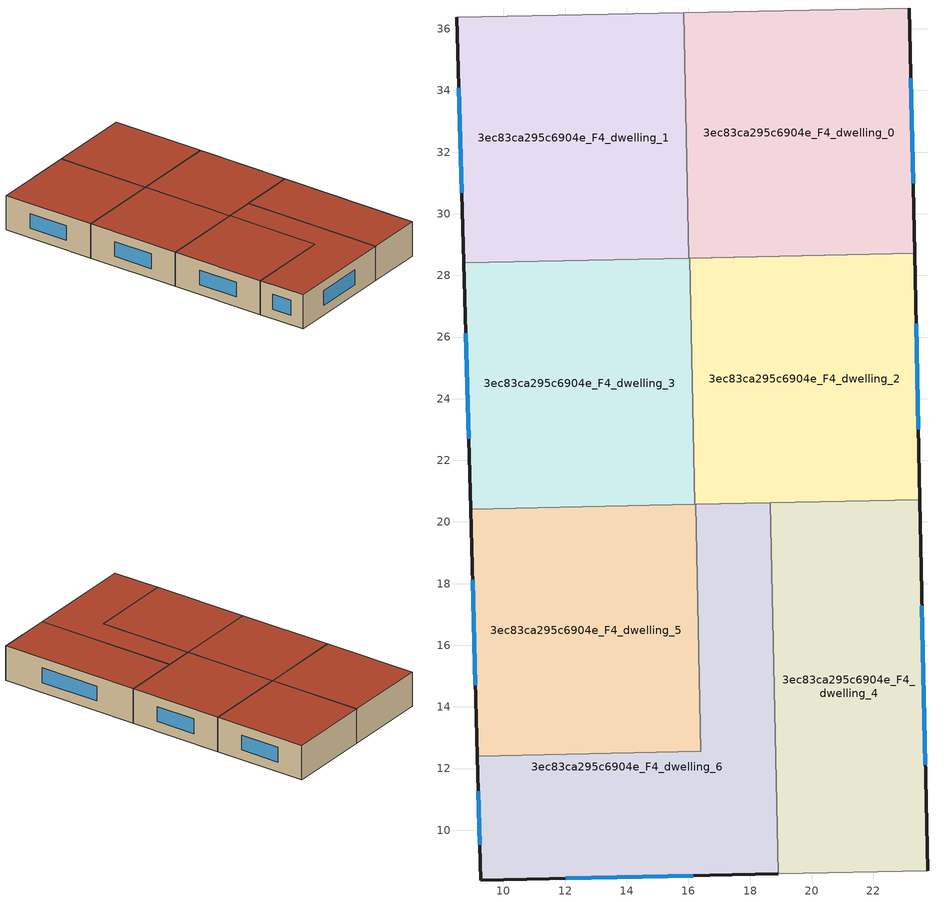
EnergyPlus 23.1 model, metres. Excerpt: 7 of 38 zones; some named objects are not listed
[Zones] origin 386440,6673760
3ec83ca295c6904e_F4_dwelling_0
 floor to 3ec83ca295c6904e_F3_dwelling_0 (EU_floor_Construction): 23.17,36.67 23.34,28.72 16.01,28.56 15.84,36.52 z12
 wall outside (EU_wall_Construction): 23.34,28.72 23.17,36.67 z12:15
 wall to 3ec83ca295c6904e_F4_dwelling_1 (EU_wall_Construction): 15.84,36.52 16.01,28.56 z12:15
 wall adiabatic (EU_wall_Construction): 23.17,36.67 15.84,36.52 z12:15
 wall to 3ec83ca295c6904e_F4_dwelling_3 (EU_wall_Construction): 16.01,28.56 23.34,28.72 z12:15
 window (EU_Window_Construction): 23.29,30.99 23.22,34.4 z12.86:14.14
 roof outside (EU_roof_Construction): 23.34,28.72 23.17,36.67 15.84,36.52 16.01,28.56 z15
3ec83ca295c6904e_F4_dwelling_1
 floor to 3ec83ca295c6904e_F3_dwelling_1 (EU_floor_Construction): 15.84,36.52 16.01,28.56 8.71,28.41 8.49,36.37 z12
 wall outside (EU_wall_Construction): 8.49,36.37 8.71,28.41 z12:15
 wall adiabatic (EU_wall_Construction): 15.84,36.52 8.49,36.37 z12:15
 wall to 3ec83ca295c6904e_F4_dwelling_3 (EU_wall_Construction): 8.71,28.41 16.01,28.56 z12:15
 window (EU_Window_Construction): 8.55,34.09 8.65,30.68 z12.86:14.14
 roof outside (EU_roof_Construction): 16.01,28.56 15.84,36.52 8.49,36.37 8.71,28.41 z15
3ec83ca295c6904e_F4_dwelling_2
 floor to 3ec83ca295c6904e_F3_dwelling_2 (EU_floor_Construction): 23.34,28.72 23.51,20.73 16.21,20.57 16.04,28.56 z12
 wall outside (EU_wall_Construction): 23.51,20.73 23.34,28.72 z12:15
 wall to 3ec83ca295c6904e_F4_dwelling_3 (EU_wall_Construction): 23.34,28.72 16.04,28.56 16.21,20.57 z12:15
 wall to 3ec83ca295c6904e_F4_dwelling_4 (EU_wall_Construction): 18.66,20.63 23.51,20.73 z12:15
 wall to 3ec83ca295c6904e_F4_dwelling_5 (EU_wall_Construction): 16.21,20.57 18.66,20.63 z12:15
 window (EU_Window_Construction): 23.46,23.01 23.39,26.43 z12.86:14.14
 roof outside (EU_roof_Construction): 23.51,20.73 23.34,28.72 16.04,28.56 16.21,20.57 z15
3ec83ca295c6904e_F4_dwelling_3
 floor to 3ec83ca295c6904e_F3_dwelling_3 (EU_floor_Construction): 16.04,28.56 16.21,20.57 8.93,20.42 8.71,28.41 z12
 wall outside (EU_wall_Construction): 8.71,28.41 8.93,20.42 z12:15
 wall to 3ec83ca295c6904e_F4_dwelling_5 (EU_wall_Construction): 8.93,20.42 16.21,20.57 z12:15
 window (EU_Window_Construction): 8.77,26.13 8.87,22.7 z12.86:14.14
 roof outside (EU_roof_Construction): 16.21,20.57 16.04,28.56 8.71,28.41 8.93,20.42 z15
3ec83ca295c6904e_F4_dwelling_4
 floor to 3ec83ca295c6904e_F3_dwelling_4 (EU_floor_Construction): 23.51,20.73 23.76,8.69 18.91,8.59 18.66,20.62 z12
 wall outside (EU_wall_Construction): 23.76,8.69 23.51,20.73 z12:15
 wall adiabatic (EU_wall_Construction): 18.91,8.59 23.76,8.69 z12:15
 wall to 3ec83ca295c6904e_F4_dwelling_6 (EU_wall_Construction): 18.66,20.62 18.91,8.59 z12:15
 window (EU_Window_Construction): 23.69,12.13 23.58,17.29 z12.86:14.14
 roof outside (EU_roof_Construction): 23.76,8.69 23.51,20.73 18.66,20.62 18.91,8.59 z15
3ec83ca295c6904e_F4_dwelling_5
 floor to 3ec83ca295c6904e_F3_dwelling_5 (EU_floor_Construction): 16.23,20.57 16.4,12.56 9.16,12.41 8.93,20.42 z12
 wall outside (EU_wall_Construction): 8.93,20.42 9.16,12.41 z12:15
 wall to 3ec83ca295c6904e_F4_dwelling_6 (EU_wall_Construction): 9.16,12.41 16.4,12.56 16.23,20.57 18.66,20.62 z12:15
 window (EU_Window_Construction): 9,18.13 9.09,14.7 z12.86:14.14
 roof outside (EU_roof_Construction): 16.4,12.56 16.23,20.57 8.93,20.42 9.16,12.41 z15
3ec83ca295c6904e_F4_dwelling_6
 floor to 3ec83ca295c6904e_F3_dwelling_6 (EU_floor_Construction): 18.66,20.62 18.91,8.59 9.27,8.38 9.16,12.41 16.4,12.56 16.23,20.57 z12
 wall outside (EU_wall_Construction): 9.16,12.41 9.27,8.38 18.91,8.59 z12:15
 window (EU_Window_Construction): 12.02,8.44 16.16,8.53 / 9.19,11.26 9.23,9.53 z12.86:14.14
 roof outside (EU_roof_Construction): 18.91,8.59 18.66,20.62 16.23,20.57 16.4,12.56 9.16,12.41 9.27,8.38 z15
[Building]
EU S2 Campaign: North Axis=0; Terrain=City; Solar Distribution=FullExterior
[Site:Location]
Helsinki-Vantaa.AP: Latitude=60.317; Longitude=24.963; Time Zone=2; Elevation=54.6
[SizingPeriod:WeatherFileDays]
AnnualSizingPeriod: Begin Month=1; Begin Day of Month=1; End Month=12; End Day of Month=31; Day of Week for Start Day=Monday; Use Weather File Daylight Saving Period=No; Use Weather File Rain and Snow Indicators=No
[MATERIAL]
EU_InternalMass_Material: Roughness=MediumRough; Thickness=0.1; Conductivity=1; Density=1800; Specific Heat=900; Thermal Absorptance=0.9; Solar Absorptance=0.7; Visible Absorptance=0.7
[MATERIAL:NOMASS] Roughness=MediumRough; Thermal Absorptance=0.9; Solar Absorptance=0.7; Visible Absorptance=0.7
Name | Thermal Resistance
EU_wall_NoMass | 1.10183
EU_roof_NoMass; EU_floor_NoMass | 1.70606
[WINDOWMATERIAL:SIMPLEGLAZINGSYSTEM]
EU_Window_SimpleGlazing: UFactor=3.11035; Solar Heat Gain Coefficient=0.8; Visible Transmittance=0.8
[CONSTRUCTION]
EU_wall_Construction: EU_wall_NoMass
EU_roof_Construction: EU_roof_NoMass
EU_floor_Construction: EU_floor_NoMass
EU_Window_Construction: EU_Window_SimpleGlazing
EU_InternalMass_Construction: EU_InternalMass_Material
[ZONE] Type=1; Multiplier=1; Ceiling Height=autocalculate; Floor Area=autocalculate; Part of Total Floor Area=Yes
Name | Volume
3ec83ca295c6904e_F4_dwelling_0 | 175.023
3ec83ca295c6904e_F4_dwelling_1 | 175.025
3ec83ca295c6904e_F4_dwelling_2 | 175.024
3ec83ca295c6904e_F4_dwelling_3 | 175.045
3ec83ca295c6904e_F4_dwelling_4 | 175.031
3ec83ca295c6904e_F4_dwelling_5 | 175.002
3ec83ca295c6904e_F4_dwelling_6 | 175.016
[INTERNALMASS] Construction=EU_InternalMass_Construction
Name | Zone or ZoneList | Surface Area
3ec83ca295c6904e_F4_dwelling_0_EU_InternalMass | 3ec83ca295c6904e_F4_dwelling_0 | 58.3395
3ec83ca295c6904e_F4_dwelling_1_EU_InternalMass | 3ec83ca295c6904e_F4_dwelling_1 | 58.341
3ec83ca295c6904e_F4_dwelling_2_EU_InternalMass | 3ec83ca295c6904e_F4_dwelling_2 | 58.3416
3ec83ca295c6904e_F4_dwelling_3_EU_InternalMass | 3ec83ca295c6904e_F4_dwelling_3 | 58.3538
3ec83ca295c6904e_F4_dwelling_4_EU_InternalMass | 3ec83ca295c6904e_F4_dwelling_4 | 58.3452
3ec83ca295c6904e_F4_dwelling_5_EU_InternalMass | 3ec83ca295c6904e_F4_dwelling_5 | 58.3361
3ec83ca295c6904e_F4_dwelling_6_EU_InternalMass | 3ec83ca295c6904e_F4_dwelling_6 | 58.3385
[OTHEREQUIPMENT] Fuel Type=Electricity; Design Level Calculation Method=Watts/Area; Power per Zone Floor Area=1; Fraction Latent=0; Fraction Radiant=0; Fraction Lost=0; Carbon Dioxide Generation Rate=0; EndUse Subcategory=EU_Step8_InternalGains
Name | Zone or ZoneList or Space or SpaceList | Schedule
EU_Step8_InternalGain_3ec83ca295c6904e_F4_dwelling_0_f000 | 3ec83ca295c6904e_F4_dwelling_0 | EU_Step8_GainSchedule_3ec83ca295c6904e_F4_dwelling_0_f000
EU_Step8_InternalGain_3ec83ca295c6904e_F4_dwelling_1_f000 | 3ec83ca295c6904e_F4_dwelling_1 | EU_Step8_GainSchedule_3ec83ca295c6904e_F4_dwelling_1_f000
EU_Step8_InternalGain_3ec83ca295c6904e_F4_dwelling_2_f000 | 3ec83ca295c6904e_F4_dwelling_2 | EU_Step8_GainSchedule_3ec83ca295c6904e_F4_dwelling_2_f000
EU_Step8_InternalGain_3ec83ca295c6904e_F4_dwelling_3_f000 | 3ec83ca295c6904e_F4_dwelling_3 | EU_Step8_GainSchedule_3ec83ca295c6904e_F4_dwelling_3_f000
EU_Step8_InternalGain_3ec83ca295c6904e_F4_dwelling_4_f000 | 3ec83ca295c6904e_F4_dwelling_4 | EU_Step8_GainSchedule_3ec83ca295c6904e_F4_dwelling_4_f000
EU_Step8_InternalGain_3ec83ca295c6904e_F4_dwelling_5_f000 | 3ec83ca295c6904e_F4_dwelling_5 | EU_Step8_GainSchedule_3ec83ca295c6904e_F4_dwelling_5_f000
EU_Step8_InternalGain_3ec83ca295c6904e_F4_dwelling_6_f000 | 3ec83ca295c6904e_F4_dwelling_6 | EU_Step8_GainSchedule_3ec83ca295c6904e_F4_dwelling_6_f000
[ZONEVENTILATION:DESIGNFLOWRATE] Schedule=EU_AlwaysOn; Design Flow Rate Calculation Method=AirChanges/Hour; Air Changes per Hour=0.756316; Ventilation Type=Natural; Fan Pressure Rise=0; Fan Total Efficiency=1; Constant Term Coefficient=1; Temperature Term Coefficient=0; Velocity Term Coefficient=0; Velocity Squared Term Coefficient=0; Minimum Indoor Temperature=-100; Maximum Indoor Temperature=100; Delta Temperature=-100; Minimum Outdoor Temperature=-100; Maximum Outdoor Temperature=100; Maximum Wind Speed=40
Name | Zone or ZoneList or Space or SpaceList
EU_ConstantAir_3ec83ca295c6904e_F4_dwelling_0 | 3ec83ca295c6904e_F4_dwelling_0
EU_ConstantAir_3ec83ca295c6904e_F4_dwelling_1 | 3ec83ca295c6904e_F4_dwelling_1
EU_ConstantAir_3ec83ca295c6904e_F4_dwelling_2 | 3ec83ca295c6904e_F4_dwelling_2
EU_ConstantAir_3ec83ca295c6904e_F4_dwelling_3 | 3ec83ca295c6904e_F4_dwelling_3
EU_ConstantAir_3ec83ca295c6904e_F4_dwelling_4 | 3ec83ca295c6904e_F4_dwelling_4
EU_ConstantAir_3ec83ca295c6904e_F4_dwelling_5 | 3ec83ca295c6904e_F4_dwelling_5
EU_ConstantAir_3ec83ca295c6904e_F4_dwelling_6 | 3ec83ca295c6904e_F4_dwelling_6
[HVACTEMPLATE:ZONE:IDEALLOADSAIRSYSTEM] System Availability Schedule=EU_AlwaysOn; Maximum Heating Supply Air Temperature=50; Minimum Cooling Supply Air Temperature=13; Maximum Heating Supply Air Humidity Ratio=0.0156; Minimum Cooling Supply Air Humidity Ratio=0.0077; Heating Limit=NoLimit; Cooling Limit=NoLimit; Heating Availability Schedule=EU_AlwaysOn; Cooling Availability Schedule=EU_CoolingOff; Dehumidification Control Type=ConstantSensibleHeatRatio; Cooling Sensible Heat Ratio=0.7; Dehumidification Setpoint=60; Humidification Control Type=None; Humidification Setpoint=30; Outdoor Air Method=None; Outdoor Air Flow Rate per Person=0.00944; Outdoor Air Flow Rate per Zone Floor Area=0; Outdoor Air Flow Rate per Zone=0; Demand Controlled Ventilation Type=None; Outdoor Air Economizer Type=NoEconomizer; Heat Recovery Type=None; Sensible Heat Recovery Effectiveness=0.7; Latent Heat Recovery Effectiveness=0.65
Name | Template Thermostat
3ec83ca295c6904e_F4_dwelling_0 | EU_HeatOnly_3ec83ca295c6904e_F4_dwelling_0
3ec83ca295c6904e_F4_dwelling_1 | EU_HeatOnly_3ec83ca295c6904e_F4_dwelling_1
3ec83ca295c6904e_F4_dwelling_2 | EU_HeatOnly_3ec83ca295c6904e_F4_dwelling_2
3ec83ca295c6904e_F4_dwelling_3 | EU_HeatOnly_3ec83ca295c6904e_F4_dwelling_3
3ec83ca295c6904e_F4_dwelling_4 | EU_HeatOnly_3ec83ca295c6904e_F4_dwelling_4
3ec83ca295c6904e_F4_dwelling_5 | EU_HeatOnly_3ec83ca295c6904e_F4_dwelling_5
3ec83ca295c6904e_F4_dwelling_6 | EU_HeatOnly_3ec83ca295c6904e_F4_dwelling_6
[SIZING:ZONE] Zone Cooling Design Supply Air Temperature Input Method=SupplyAirTemperature; Zone Cooling Design Supply Air Temperature=13; Zone Heating Design Supply Air Temperature Input Method=SupplyAirTemperature; Zone Heating Design Supply Air Temperature=50; Zone Cooling Design Supply Air Humidity Ratio=0.008; Zone Heating Design Supply Air Humidity Ratio=0.008; Cooling Design Air Flow Method=DesignDay; Cooling Design Air Flow Rate=0; Cooling Minimum Air Flow per Zone Floor Area=0.000762; Cooling Minimum Air Flow=0; Cooling Minimum Air Flow Fraction=0.2; Heating Design Air Flow Method=DesignDay; Heating Design Air Flow Rate=0; Heating Maximum Air Flow per Zone Floor Area=0.002032; Heating Maximum Air Flow=0.141576; Heating Maximum Air Flow Fraction=0.3; Account for Dedicated Outdoor Air System=No; Dedicated Outdoor Air System Control Strategy=NeutralSupplyAir; Dedicated Outdoor Air Low Setpoint Temperature for Design=autosize; Dedicated Outdoor Air High Setpoint Temperature for Design=autosize; Zone Load Sizing Method=Sensible Load Only No Latent Load; Zone Latent Cooling Design Supply Air Humidity Ratio Input Method=HumidityRatioDifference; Zone Cooling Design Supply Air Humidity Ratio Difference=0.005; Zone Latent Heating Design Supply Air Humidity Ratio Input Method=HumidityRatioDifference; Zone Humidification Design Supply Air Humidity Ratio Difference=0.005
3ec83ca295c6904e_F4_dwelling_0; 3ec83ca295c6904e_F4_dwelling_1; 3ec83ca295c6904e_F4_dwelling_2; 3ec83ca295c6904e_F4_dwelling_3; 3ec83ca295c6904e_F4_dwelling_4; 3ec83ca295c6904e_F4_dwelling_5; 3ec83ca295c6904e_F4_dwelling_6
[SCHEDULE:CONSTANT]
Name | Hourly Value
EU_AlwaysOn | 1
EU_CoolingOff | 0
[SCHEDULE:FILE] Column Number=1; Rows to Skip at Top=0; Number of Hours of Data=8760; Column Separator=Comma; Interpolate to Timestep=No; Minutes per Item=60; Adjust Schedule for Daylight Savings=Yes
Name | File
EU_Step8_GainSchedule_3ec83ca295c6904e_F4_dwelling_0_f000 | ../../schedules/3ec83ca295c6904e/3ec83ca295c6904e_F4_dwelling_0_f000_gain.csv
EU_Step8_GainSchedule_3ec83ca295c6904e_F4_dwelling_1_f000 | ../../schedules/3ec83ca295c6904e/3ec83ca295c6904e_F4_dwelling_1_f000_gain.csv
EU_Step8_GainSchedule_3ec83ca295c6904e_F4_dwelling_2_f000 | ../../schedules/3ec83ca295c6904e/3ec83ca295c6904e_F4_dwelling_2_f000_gain.csv
EU_Step8_GainSchedule_3ec83ca295c6904e_F4_dwelling_3_f000 | ../../schedules/3ec83ca295c6904e/3ec83ca295c6904e_F4_dwelling_3_f000_gain.csv
EU_Step8_GainSchedule_3ec83ca295c6904e_F4_dwelling_4_f000 | ../../schedules/3ec83ca295c6904e/3ec83ca295c6904e_F4_dwelling_4_f000_gain.csv
EU_Step8_GainSchedule_3ec83ca295c6904e_F4_dwelling_5_f000 | ../../schedules/3ec83ca295c6904e/3ec83ca295c6904e_F4_dwelling_5_f000_gain.csv
EU_Step8_GainSchedule_3ec83ca295c6904e_F4_dwelling_6_f000 | ../../schedules/3ec83ca295c6904e/3ec83ca295c6904e_F4_dwelling_6_f000_gain.csv
